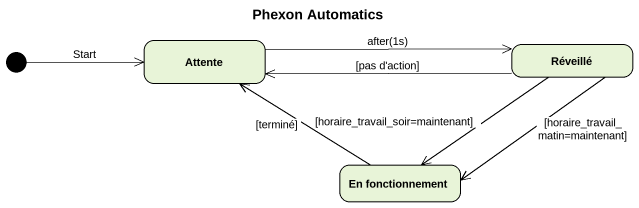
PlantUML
@startuml
title Phexon Automatics
hide empty description
state Attente
state Réveillé
state "En fonctionnement" as En_fonctionnement
[*] -right-> Attente : Start
Attente -right-> Réveillé : after(1s)
Réveillé -left-> Attente : [pas d'action]
Réveillé --> En_fonctionnement : [horaire_travail_soir=maintenant]
Réveillé --> En_fonctionnement : [horaire_travail_matin=maintenant]
En_fonctionnement -up-> Attente : [terminé]
@enduml
